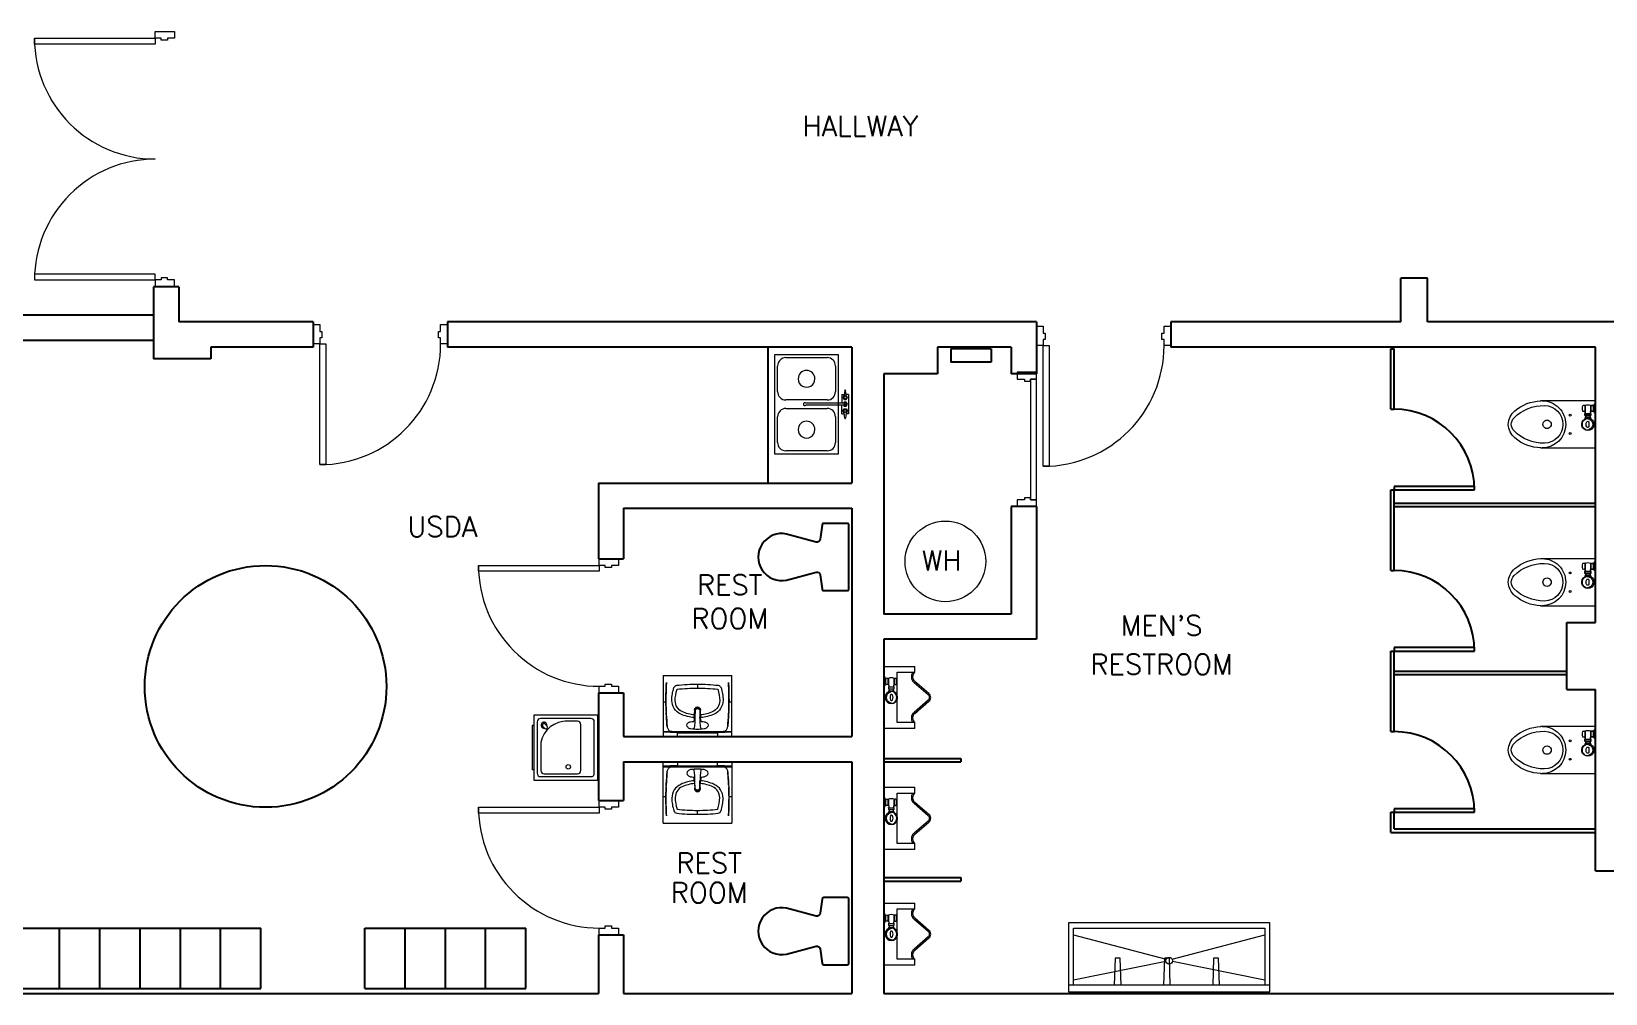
# Model space of a CAD drawing. Header units: inches. Extents: x -578 to 4567, y -980 to 6106.
# Drawn here: x 1039.1 to 1508, y 2275 to 2561.5 of the extents above; entities that cross this region are included whole.
import ezdxf
from ezdxf.enums import TextEntityAlignment as Align

# ---------------------------------------------------------------- set-up
doc = ezdxf.new("R2010")
doc.units = ezdxf.units.IN
doc.header["$LTSCALE"] = 25.4
doc.header["$MEASUREMENT"] = 0
doc.layers.get('0').update_dxf_attribs({"linetype": 'CONTINUOUS', "lineweight": 20})
for name, color, linetype in [('A-COUNTER', 4, 'CONTINUOUS'), ('A-ELEC', 6, 'CONTINUOUS'), ('A-FIXT', 4, 'CONTINUOUS'), ('A-FURN', 12, 'CONTINUOUS'), ('A-ROOMNAME', 6, 'CONTINUOUS'), ('A-TEXT', 2, 'CONTINUOUS'), ('A-TOILET COMPARTMENT', 1, 'CONTINUOUS'), ('A-WALL-CMU', 30, 'CONTINUOUS')]:
    doc.layers.add(name, color=color, linetype=linetype)
for name, color, linetype, lineweight in [('A-DOOR', 1, 'CONTINUOUS', 20), ('A-EQ', 111, 'CONTINUOUS', 20), ('A-SANR-FIXT', 4, 'CONTINUOUS', 15)]:
    doc.layers.add(name, color=color, linetype=linetype, lineweight=lineweight)
doc.styles.add('ROMANS', font='romans')

# ---------------------------------------------------------------- blocks, each defined once
blk = doc.blocks.new('DOOR')
at = {"color": 0}
for p, q in [((-1.75, 0), (-1.75, 36)), ((-1.75, 36), (0, 36)), ((0, 36), (0, 0)), ((-38, -5.75), (-38, 0)), ((-38, 0), (-36, 0)), ((-36, 0), (-36, -1.75)), ((0, 0), (-1.75, 0)), ((0, -1.75), (0, 0)), ((0, 0), (2, 0)), ((2, 0), (2, -5.75)), ((-36, -1.75), (-35.375, -1.75)), ((-36, -3.625), (-36, -5.75)), ((-35.375, -3.625), (-36, -3.625)), ((-35.375, -1.75), (-35.375, -3.625)), ((-0.625, -1.75), (0, -1.75)), ((-0.625, -3.625), (-0.625, -1.75)), ((0, -3.625), (-0.625, -3.625)), ((0, -5.75), (0, -3.625)), ((-36, -5.75), (-38, -5.75)), ((2, -5.75), (0, -5.75))]:
    blk.add_line(p, q, dxfattribs=at)
at = {"color": 0, "lineweight": 15}
blk.add_arc((0, 0), 36, 90, 180, dxfattribs=at)
blk = doc.blocks.new('Lavatory - American Standard Lucerne_PlaceHolder - 0355_012 HC-V117-x07074afp1')
at = {"color": 0}
for p, q in [((-18.25, 20.5), (-18.25, 0)), ((-18.25, 20.5), (-18.12, 20.5)), ((-18.12, 20.5), (-17.8, 20.5)), ((-17.8, 20.5), (-17.59, 20.5)), ((-17.59, 20.5), (-16.08, 20.5)), ((-16.08, 20.5), (-13.4, 20.5)), ((-13.4, 20.5), (-10.32, 20.5)), ((-13.03, 19.61), (-13.03, 19.59)), ((-10.32, 20.5), (-1.49, 20.5)), ((-10.32, 20.5), (-10.32, 19.64)), ((-1.49, 20.5), (-1.3, 20.5)), ((-1.49, 20.5), (-1.49, 17.91)), ((-1.3, 20.5), (-1.29, 20.5)), ((-1.29, 20.5), (0, 20.5)), ((-1.49, 17.91), (-1.49, 2.59)), ((0, 16.2), (-1.17, 16.2)), ((-1.17, 16.2), (-1.17, 15.72)), ((-1.17, 15.72), (-1.17, 4.78)), ((-15.62, 10.25), (-14.45, 10.25)), ((-7.91, 10.96), (-5.78, 11)), ((-7.91, 9.54), (-5.78, 9.5)), ((-5.51, 11.19), (-7.79, 11.06)), ((-7.79, 9.44), (-5.51, 9.31)), ((-1.17, 4.78), (-1.17, 4.3)), ((-18.12, 0), (-18.25, 0)), ((-17.8, 0), (-18.12, 0)), ((-17.59, 0), (-17.8, 0)), ((-16.08, 0), (-17.59, 0)), ((-13.4, 0), (-16.08, 0)), ((-10.32, 0), (-13.4, 0)), ((-13.03, 0.91), (-13.03, 0.89)), ((-10.32, 0.86), (-10.32, 0)), ((-1.49, 0), (-10.32, 0)), ((-1.49, 2.59), (-1.49, 0)), ((-1.3, 0), (-1.49, 0)), ((-1.29, 0), (-1.3, 0)), ((0, 0), (-1.29, 0)), ((-1.17, 4.3), (0, 4.3))]:
    blk.add_line(p, q, dxfattribs=at)
at = {"color": 0, "flags": 128}
for points in [[(-13.4, 19.6), (-11.86, 19.64), (-10.32, 19.64)], [(-1.17, 16.2), (-1.21, 18.4), (-1.29, 20.5)], [(-10.32, 0.86), (-11.86, 0.86), (-13.4, 0.9)], [(-1.29, 0), (-1.21, 2.1), (-1.17, 4.3)]]:
    blk.add_lwpolyline(points, dxfattribs=at)
at = {"color": 0}
for centre, radius, start, end in [((-10.92, -63.69), 83.34, 90.5769, 93.551), ((-10.92, -63.69), 83.34, 87.6975, 90.5124), ((-10.92, -63.69), 83.34, 84.5603, 87.4368), ((32.25, 10.67), 47.88, 173.093, 180.5076), ((-14.29, 16.31), 1, 108.4138, 173.093), ((-10.81, 5.88), 12, 89.9622, 108.4138), ((32.43, 10.67), 46.88, 173.093, 180.5185), ((-10.63, 5.88), 11, 89.9622, 108.4138), ((-10.81, 13.37), 4.5, 24.6243, 89.9622), ((-10.63, 13.37), 3.5, 24.6243, 89.9622), ((-17.45, 10.25), 11, 4.6197, 24.6243), ((-17.62, 10.25), 12, 4.4584, 24.6243), ((-2.62, 17.91), 1.14, 0, 14.9109), ((32.25, 9.83), 47.88, 179.4924, 186.907), ((32.43, 9.83), 46.88, 179.4815, 186.907), ((-8, 10.25), 0.875, 90, 270), ((-7.7, 10.25), 0.815, 96.6148, 263.3852), ((-7.56, 10.25), 0.798, 116.4306, 243.5694), ((-8, 10.25), 0.875, 69.8347, 90), ((-8, 10.25), 0.875, 270, 290.1653), ((-6.29, 39.9), 28.9, 271, 277.5398), ((-6.29, -19.4), 28.9, 82.4602, 89), ((-5.84, 16.91), 5.73, 273.3074, 282.067), ((-4.66, 11.43), 0.119, 277.6872, 331.3645), ((6.94, 10.25), 11.55, 169.8985, 174.4355), ((-2.66, 11.96), 1.8, 142.3214, 169.8985), ((-3.38, 12.51), 0.895, 37.6786, 142.3214), ((-4.09, 11.96), 1.8, 10.1015, 37.6786), ((-2.53, 11.5), 0.25, 277.5398, 356.5996), ((-13.69, 10.25), 11.55, 349.8985, 10.1015), ((-5.51, 11.67), 3.24, 356.5996, 1.2119), ((-10.81, 7.13), 4.5, 270.0378, 335.3757), ((-10.63, 7.13), 3.5, 270.0378, 335.3757), ((-17.45, 10.25), 11, 335.3757, 355.3803), ((-17.62, 10.25), 12, 335.3757, 355.541), ((-5.84, 3.59), 5.73, 77.933, 86.6926), ((-4.66, 9.07), 0.119, 28.6355, 82.3128), ((6.94, 10.25), 11.55, 185.5645, 190.1015), ((-2.66, 8.54), 1.8, 190.1015, 217.6786), ((-3.38, 7.99), 0.895, 217.6786, 322.3214), ((-4.09, 8.54), 1.8, 322.3214, 349.8985), ((-2.53, 9), 0.25, 3.4004, 82.4602), ((-5.51, 8.83), 3.24, 358.7884, 3.4004), ((-10.92, 84.19), 83.34, 266.449, 269.4231), ((-14.29, 4.19), 1, 186.907, 251.5862), ((-10.81, 14.62), 12, 251.5862, 270.0378), ((-10.63, 14.62), 11, 251.5862, 270.0378), ((-10.92, 84.19), 83.34, 269.4876, 272.3025), ((-10.92, 84.19), 83.34, 272.5632, 275.4397), ((-2.62, 2.59), 1.14, 345.1093, 0)]:
    blk.add_arc(centre, radius, start, end, dxfattribs=at)
for points in [[(-16.08, 19.48), (-15.64, 19.51), (-14.74, 19.56), (-13.85, 19.59), (-13.4, 19.6)], [(-10.32, 19.64), (-9.07, 19.63), (-6.6, 19.56), (-4.2, 19.38), (-3.02, 19.27)], [(-3.02, 19.27), (-2.88, 19.25), (-2.59, 19.19), (-2.19, 19.01), (-1.96, 18.84), (-1.85, 18.74)], [(-1.85, 18.74), (-1.79, 18.69), (-1.69, 18.57), (-1.58, 18.37), (-1.5, 18.14), (-1.49, 17.99), (-1.49, 17.91)], [(-13.4, 0.9), (-13.85, 0.91), (-14.74, 0.94), (-15.64, 0.99), (-16.08, 1.02)], [(-3.02, 1.23), (-4.2, 1.12), (-6.6, 0.94), (-9.07, 0.87), (-10.32, 0.86)], [(-1.85, 1.76), (-1.96, 1.66), (-2.19, 1.49), (-2.59, 1.31), (-2.88, 1.25), (-3.02, 1.23)], [(-1.49, 2.59), (-1.49, 2.51), (-1.5, 2.36), (-1.58, 2.13), (-1.69, 1.93), (-1.79, 1.81), (-1.85, 1.76)]]:
    blk.add_open_spline(points, degree=3, dxfattribs=at)
blk = doc.blocks.new('Water Closet_Wall Hung_PlaceHolder - Accessible-1461601-x07074afp1')
at = {"color": 0}
for p, q in [((-7, -16.32), (-7, 0)), ((1.65, -1.39), (1.87, -1.39)), ((1.87, -1.39), (1.65, -1.39)), ((1.87, -3.11), (1.65, -3.11)), ((1.65, -3.11), (1.87, -3.11)), ((1.87, -1.39), (2, -1.48)), ((2, -1.48), (1.87, -1.39)), ((2, -3.02), (1.87, -3.11)), ((1.87, -3.11), (2, -3.02)), ((2, -1.48), (2, -1.59)), ((2, -1.59), (2, -1.48)), ((2, -2.91), (2, -1.59)), ((2, -1.59), (2.59, -1.59)), ((2, -1.59), (2, -2.91)), ((2.59, -1.59), (2, -1.59)), ((2.59, -2.91), (2, -2.91)), ((2, -2.91), (2, -3.02)), ((2, -3.02), (2, -2.91)), ((2, -2.91), (2.59, -2.91)), ((2.59, -1.4), (2.62, -1.38)), ((2.62, -1.38), (2.59, -1.4)), ((2.59, -1.59), (2.59, -1.4)), ((2.59, -1.4), (2.59, -1.59)), ((2.59, -2.91), (2.59, -1.59)), ((2.59, -1.59), (2.59, -2.91)), ((2.59, -3.1), (2.59, -2.91)), ((2.59, -2.91), (2.59, -3.1)), ((2.62, -3.12), (2.59, -3.1)), ((2.59, -3.1), (2.62, -3.12)), ((2.62, -1.38), (3.13, -1.38)), ((3.13, -1.38), (2.62, -1.38)), ((3.13, -3.12), (2.62, -3.12)), ((2.62, -3.12), (3.13, -3.12)), ((3.13, -1.38), (3.15, -1.4)), ((3.15, -1.4), (3.13, -1.38)), ((3.15, -3.1), (3.13, -3.12)), ((3.13, -3.12), (3.15, -3.1)), ((3.15, -1.4), (3.15, -1.44)), ((3.15, -1.44), (3.15, -1.4)), ((3.15, -3.06), (3.15, -1.44)), ((3.15, -1.44), (3.15, -3.06)), ((3.15, -3.06), (3.15, -3.1)), ((3.15, -3.1), (3.15, -3.06)), ((3.24, -1.47), (3.69, -1.47)), ((3.69, -1.47), (3.24, -1.47)), ((3.69, -3.03), (3.24, -3.03)), ((3.24, -3.03), (3.69, -3.03)), ((6.08, -0.28), (3.42, -0.28)), ((6.08, -0.28), (3.42, -0.28)), ((3.76, -1.44), (3.82, -1.44)), ((3.82, -1.44), (3.76, -1.44)), ((3.84, -3.06), (3.76, -3.06)), ((3.76, -3.06), (3.84, -3.06)), ((5.67, -1.44), (3.83, -1.44)), ((5.67, -1.44), (3.83, -1.44)), ((5.67, -3.06), (3.83, -3.06)), ((3.83, -3.06), (5.66, -3.06)), ((3.85, -3.19), (3.92, -3.19)), ((3.92, -3.19), (3.85, -3.19)), ((3.92, -3.19), (3.9, -3.12)), ((3.9, -3.12), (3.92, -3.19)), ((3.91, -0.69), (4.03, -0.63)), ((4.03, -0.63), (3.91, -0.69)), ((3.91, -1.35), (3.91, -0.69)), ((3.91, -0.69), (3.91, -1.35)), ((5.58, -1.34), (3.91, -1.34)), ((3.91, -1.34), (5.58, -1.34)), ((5.58, -3.19), (3.92, -3.19)), ((5.58, -3.19), (3.92, -3.19)), ((4.06, -0.44), (3.96, -0.44)), ((3.96, -0.44), (4.06, -0.44)), ((4.03, -0.63), (4.06, -0.63)), ((4.06, -0.63), (4.03, -0.63)), ((5.44, -0.44), (4.06, -0.44)), ((4.06, -0.63), (4.06, -0.44)), ((4.06, -0.44), (5.44, -0.44)), ((4.06, -0.44), (4.06, -0.63)), ((5.44, -0.63), (4.06, -0.63)), ((4.06, -0.63), (5.44, -0.63)), ((5.54, -0.44), (5.44, -0.44)), ((5.44, -0.44), (5.44, -0.63)), ((5.44, -0.63), (5.44, -0.44)), ((5.44, -0.44), (5.54, -0.44)), ((5.44, -0.63), (5.47, -0.63)), ((5.47, -0.63), (5.44, -0.63)), ((5.47, -0.63), (5.58, -0.69)), ((5.58, -0.69), (5.47, -0.63)), ((5.58, -0.69), (5.58, -1.34)), ((5.58, -1.34), (5.58, -0.69)), ((5.58, -3.19), (5.65, -3.19)), ((5.65, -3.19), (5.58, -3.19)), ((7, 0), (7, -16.32))]:
    blk.add_line(p, q, dxfattribs=at)
for centre, radius, start, end in [((0, -2.25), 1.86, 27.5308, 332.4692), ((0, -2.25), 1.86, 27.5308, 332.4692), ((-0.59, -2.54), 1.15, 141.5499, 198.4501), ((-0.59, -2.54), 1.15, 141.5499, 198.4501), ((0, -1.95), 1.93, 209.6175, 330.3825), ((0, -1.95), 1.93, 209.6175, 330.3825), ((0, -2.31), 1.56, 17.733, 162.2665), ((0, -2.31), 1.56, 17.733, 162.2665), ((-0.63, -2.33), 0.281, 167.1519, 237.098), ((-0.63, -2.33), 0.281, 167.1519, 237.098), ((0.15, -2.51), 1.08, 158.3829, 167.1519), ((0.15, -2.51), 1.08, 158.3829, 167.1519), ((-0.67, -2.18), 0.194, 98.1973, 158.3829), ((-0.67, -2.18), 0.194, 98.1973, 158.3829), ((0, -1.36), 1.44, 237.098, 302.902), ((0, -1.36), 1.44, 237.098, 302.902), ((0, -6.86), 4.92, 81.8133, 98.1973), ((0, -6.86), 4.92, 81.8133, 98.1973), ((0.63, -2.33), 0.281, 302.902, 12.8481), ((0.63, -2.33), 0.281, 302.902, 12.8481), ((-0.15, -2.51), 1.08, 12.8481, 21.6171), ((-0.15, -2.51), 1.08, 12.8481, 21.6171), ((0.59, -2.54), 1.15, 341.5499, 38.4493), ((0.59, -2.54), 1.15, 341.5499, 38.4493), ((-0.01, -2.25), 1.87, 332.6231, 27.3769), ((-0.01, -2.25), 1.87, 332.6231, 27.3769), ((3.24, -1.34), 0.127, 228.7489, 269.5746), ((3.24, -1.34), 0.127, 228.7489, 269.5746), ((3.24, -3.16), 0.127, 90.4254, 131.2511), ((3.24, -3.16), 0.127, 90.4254, 131.2511), ((4.18, 0), 0.81, 179.7564, 199.7261), ((4.18, 0), 0.81, 179.7564, 199.7261), ((3.96, 0.53), 0.973, 236.3254, 269.6746), ((3.96, 0.53), 0.973, 236.3254, 269.6746), ((3.69, -1.38), 0.0928, 272.3472, 319.6528), ((3.69, -1.38), 0.0928, 272.3472, 319.6528), ((3.69, -3.12), 0.0928, 41.2055, 87.6528), ((3.69, -3.12), 0.0928, 41.2055, 87.6528), ((5.28, -3.51), 1.46, 167.2115, 182.7287), ((5.28, -3.51), 1.46, 167.2115, 182.7287), ((3.82, -1.35), 0.0924, 270, 360), ((3.82, -1.35), 0.0924, 270, 360), ((4.04, -3.57), 0.223, 182.7287, 254.9337), ((4.04, -3.57), 0.223, 182.7287, 254.9337), ((3.78, -3.17), 0.127, 24.1518, 61.8482), ((3.78, -3.17), 0.127, 24.1518, 61.8482), ((4.75, -0.93), 2.96, 254.9337, 285.1079), ((4.75, -0.93), 2.96, 254.9337, 285.1079), ((5.46, -3.57), 0.22, 285.1079, 357.1795), ((5.46, -3.57), 0.22, 285.1079, 357.1795), ((5.54, 0.53), 0.973, 270.3254, 303.6746), ((5.54, 0.53), 0.973, 270.3254, 303.6746), ((5.68, -1.34), 0.0952, 180.6669, 263.0107), ((5.68, -1.34), 0.0952, 180.6669, 263.0107), ((5.79, -3.24), 0.218, 123.0015, 166.6392), ((5.79, -3.24), 0.218, 123.0015, 166.6392), ((4.22, -3.51), 1.46, 357.1795, 12.7885), ((4.22, -3.51), 1.46, 357.1795, 12.7885), ((3.56, -2.25), 2.26, 339.0908, 21.1001), ((3.56, -2.25), 2.26, 339.0908, 21.1001), ((5.32, 0), 0.81, 340.2739, 0.2436), ((5.32, 0), 0.81, 340.2739, 0.2436), ((0, -15.87), 7.01, 90, 180), ((-2.75, -7.5), 0.28, 360, 180), ((-2.75, -7.5), 0.28, 180, 360), ((0, -15.87), 7.01, 360, 90), ((2.75, -7.5), 0.28, 0, 180), ((2.75, -7.5), 0.28, 180, 0), ((0, -15.28), 5.61, 0.9172, 179.0828), ((5.63, -15.87), 12.64, 182.0147, 220), ((6.91, -15.39), 12.52, 179.0828, 224.9172), ((-6.91, -15.39), 12.52, 315.0828, 0.9172), ((-5.63, -15.87), 12.64, 320, 357.9853), ((0.26, -20.38), 5.62, 220, 267.3987), ((0.09, -22.19), 2.9, 224.9172, 268.1773), ((-0.26, -20.38), 5.62, 272.6013, 320), ((-0.09, -22.19), 2.9, 271.8227, 315.0828)]:
    blk.add_arc(centre, radius, start, end, dxfattribs=at)
for major_axis in [(1.25, 0), (-1.25, 0)]:
    blk.add_ellipse((0, -14.42), major_axis=major_axis, ratio=0.986011, start_param=1.570796, end_param=4.712389, dxfattribs=at)
blk.add_open_spline([(0.84, -2.08), (0.83, -2.07), (0.8, -2.03), (0.74, -1.99), (0.7, -1.99)], degree=3, dxfattribs=at)
blk.add_open_spline([(0.84, -2.08), (0.83, -2.07), (0.8, -2.03), (0.74, -1.99), (0.7, -1.99)], degree=3, dxfattribs=at)
blk = doc.blocks.new('Stellar Urinal - Standard-494484-x07074afp1')
at = {"color": 0}
for p, q in [((-9.25, 4.75), (-13.47, 1.13)), ((-9.25, 9.25), (-9.25, 7.5)), ((-9.25, 9.25), (-8.83, 9.25)), ((-9.25, 7.5), (-8.83, 7.5)), ((-8.83, 9.25), (-7.36, 9.25)), ((-8.83, 7.5), (-7.36, 7.5)), ((-7.36, 9.25), (-5.39, 9.25)), ((-7.36, 7.5), (-5.39, 7.5)), ((-5.39, 9.25), (0, 9.25)), ((-5.39, 7.5), (-4, 7.5)), ((-4, 7.5), (-4, 0.59)), ((-13.23, 0.84), (-9.01, 4.46)), ((-13.47, -1.13), (-9.25, -4.75)), ((-9.01, -4.46), (-13.23, -0.84)), ((-4, -0.62), (-4, -7.5)), ((-3.19, -3.92), (-3.19, -3.85)), ((-3.12, -3.9), (-3.19, -3.92)), ((-3.19, -5.58), (-3.19, -3.92)), ((-3.1, -2.59), (-3.12, -2.62)), ((-3.12, -2.62), (-3.12, -3.13)), ((-3.12, -3.13), (-3.1, -3.15)), ((-3.11, -1.65), (-3.11, -1.87)), ((-3.11, -1.87), (-3.02, -2)), ((-2.91, -2.59), (-3.1, -2.59)), ((-3.1, -3.15), (-3.06, -3.15)), ((-1.44, -3.15), (-3.06, -3.15)), ((-3.06, -3.76), (-3.06, -3.84)), ((-3.06, -3.83), (-3.06, -5.66)), ((-3.03, -3.24), (-3.03, -3.69)), ((-3.02, -2), (-2.91, -2)), ((-1.59, -2), (-2.91, -2)), ((-2.91, -2), (-2.91, -2.59)), ((-1.59, -2.59), (-2.91, -2.59)), ((-1.59, -2.59), (-1.59, -2)), ((-1.59, -2), (-1.48, -2)), ((-1.4, -2.59), (-1.59, -2.59)), ((-1.48, -2), (-1.39, -1.87)), ((-1.47, -3.69), (-1.47, -3.24)), ((-1.44, -3.15), (-1.4, -3.15)), ((-1.44, -3.82), (-1.44, -3.76)), ((-1.44, -5.67), (-1.44, -3.83)), ((-1.38, -2.62), (-1.4, -2.59)), ((-1.4, -3.15), (-1.38, -3.13)), ((-1.39, -1.87), (-1.39, -1.65)), ((-1.38, -3.13), (-1.38, -2.62)), ((-0.69, -3.92), (-1.35, -3.92)), ((-1.34, -3.92), (-1.34, -5.59)), ((-0.62, -4.03), (-0.69, -3.92)), ((-0.62, -4.06), (-0.62, -4.03)), ((-0.62, -4.06), (-0.62, -5.44)), ((-0.44, -4.06), (-0.62, -4.06)), ((-0.44, -3.96), (-0.44, -4.06)), ((-0.44, -4.06), (-0.44, -5.44)), ((-0.28, -6.08), (-0.28, -3.42)), ((0, -6.13), (0, -3.38)), ((-9.25, -7.5), (-9.25, -9.25)), ((-8.83, -7.5), (-9.25, -7.5)), ((-8.83, -9.25), (-9.25, -9.25)), ((-7.36, -7.5), (-8.83, -7.5)), ((-7.36, -9.25), (-8.83, -9.25)), ((-5.39, -7.5), (-7.36, -7.5)), ((-5.39, -9.25), (-7.36, -9.25)), ((-4, -7.5), (-5.39, -7.5)), ((0, -9.25), (-5.39, -9.25)), ((-3.19, -5.65), (-3.19, -5.58)), ((-1.34, -5.59), (-0.69, -5.59)), ((-0.69, -5.59), (-0.62, -5.47)), ((-0.62, -5.47), (-0.62, -5.44)), ((-0.62, -5.44), (-0.44, -5.44)), ((-0.44, -5.44), (-0.44, -5.54))]:
    blk.add_line(p, q, dxfattribs=at)
blk.add_line((0, 9.25), (0, -9.25))
for centre, radius, start, end in [((-10.38, 6.12), 1.78, 309.5333, 50.4667), ((-10.38, 6.12), 2.16, 309.6384, 39.5849), ((-12.55, 0), 1.45, 129.2057, 230.7943), ((-12.55, 0), 1.08, 128.967, 231.033), ((-2.25, 0), 1.86, 297.5308, 242.4692), ((-1.95, 0), 1.93, 119.6175, 240.3825), ((-2.54, 0.59), 1.15, 51.5499, 108.4501), ((-1.36, 0), 1.44, 147.098, 212.902), ((-2.33, 0.63), 0.281, 77.1519, 147.098), ((-2.51, -0.15), 1.08, 68.3829, 77.1519), ((-2.18, 0.67), 0.194, 8.1973, 68.3829), ((-6.86, 0), 4.92, 351.8133, 8.1973), ((-2.31, 0), 1.56, 287.733, 72.2665), ((-10.38, -6.13), 2.16, 320.4151, 50.3616), ((-0.93, -4.75), 2.96, 164.9337, 195.1079), ((-3.57, -4.04), 0.223, 92.7287, 164.9337), ((-3.51, -5.28), 1.46, 77.2115, 92.7287), ((-3.17, -3.78), 0.127, 294.1518, 331.8482), ((-2.25, 0.01), 1.87, 242.6231, 297.3769), ((-3.16, -3.24), 0.127, 0.4254, 41.2511), ((-3.12, -3.69), 0.0928, 311.2055, 357.6528), ((-2.54, -0.59), 1.15, 251.5499, 308.4493), ((-2.33, -0.63), 0.281, 212.902, 282.8481), ((-2.51, 0.15), 1.08, 282.8481, 291.6171), ((-1.34, -3.24), 0.127, 138.7489, 179.5746), ((-1.38, -3.69), 0.0928, 182.3472, 229.6528), ((-1.35, -3.82), 0.0924, 180, 270), ((0.53, -3.96), 0.973, 146.3254, 179.6746), ((0, -4.18), 0.81, 89.7564, 109.7261), ((-10.38, -6.13), 1.78, 309.5333, 50.4667), ((-3.57, -5.46), 0.22, 195.1079, 267.1795), ((-3.51, -4.22), 1.46, 267.1795, 282.7885), ((-3.24, -5.79), 0.218, 33.0015, 76.6392), ((-2.25, -3.56), 2.26, 249.0908, 291.1001), ((-1.34, -5.68), 0.0952, 90.6669, 173.0107), ((0.53, -5.54), 0.973, 180.3254, 213.6746), ((0, -5.32), 0.81, 250.2739, 270.2436)]:
    blk.add_arc(centre, radius, start, end, dxfattribs=at)
blk.add_open_spline([(-2.08, -0.84), (-2.07, -0.83), (-2.03, -0.8), (-1.99, -0.74), (-1.99, -0.7)], degree=3, dxfattribs=at)
blk = doc.blocks.new("SINK 5'")
at = {"color": 0}
for p, q in [((20.5, 60), (0, 60)), ((0, 60), (0, 0)), ((2, 0), (2, 60)), ((2, 58.5), (19, 58.5)), ((9.02, 30.97), (3.5, 58.5)), ((17, 58.5), (9.71, 30.89)), ((19, 58.5), (19, 1.5)), ((20.5, 0), (20.5, 60)), ((10, 46.08), (2, 46.33)), ((2, 44.33), (10, 44.58)), ((10, 44.58), (10, 46.08)), ((10, 31.42), (2, 31.67)), ((2, 29.67), (10, 29.92)), ((3.5, 1.5), (9.02, 29.03)), ((9.71, 29.11), (17, 1.5)), ((10, 29.92), (10, 31.42)), ((10, 16.75), (2, 17)), ((2, 15), (10, 15.25)), ((10, 15.25), (10, 16.75)), ((0, 0), (20.5, 0)), ((19, 1.5), (2, 1.5))]:
    blk.add_line(p, q, dxfattribs=at)
blk.add_circle((9.27, 30), 1, dxfattribs=at)
blk = doc.blocks.new('DOOR 72')
at = {"color": 0}
for p, q in [((-5.75, 2), (-5.75, 0)), ((0, 2), (-5.75, 2)), ((0, 0), (0, 2)), ((0, 0), (0, -1.75)), ((36, 0), (0, 0)), ((36, -1.75), (36, 0)), ((-5.75, 0), (-3.625, 0)), ((-3.625, 0), (-3.625, -0.625)), ((-3.625, -0.625), (-1.75, -0.625)), ((-1.75, 0), (0, 0)), ((-1.75, -0.625), (-1.75, 0)), ((0, -1.75), (36, -1.75)), ((0, -72), (0, -70.25)), ((0, -70.25), (36, -70.25)), ((36, -70.25), (36, -72)), ((-5.75, -72), (-3.625, -72)), ((-5.75, -74), (-5.75, -72)), ((0, -74), (-5.75, -74)), ((-3.625, -71.375), (-1.75, -71.375)), ((-3.625, -72), (-3.625, -71.375)), ((-1.75, -71.375), (-1.75, -72)), ((-1.75, -72), (0, -72)), ((36, -72), (0, -72)), ((0, -72), (0, -74))]:
    blk.add_line(p, q, dxfattribs=at)
at = {"color": 0, "lineweight": 15}
for centre, start, end in [((0, 0), 270, 0), ((0, -72), 0, 90)]:
    blk.add_arc(centre, 36, start, end, dxfattribs=at)
blk = doc.blocks.new('qf_advance_ta_2 pan_sink_cat - qf_advance_ta_2 pan_sink_cat-9953817-ENL FLP 00_-00_ 1ST FLOOR UNIT 1')
at = {"color": 0}
for p, q in [((-14.57, 0), (-14.57, -19)), ((14.93, 0), (-14.57, 0)), ((-2.38, 2.25), (-3.94, 2.13)), ((-3.94, 1.87), (-2.38, 1.75)), ((-2.69, 3), (-2.69, 2.23)), ((-2.69, 3), (3.06, 3)), ((-2.69, 1), (-2.69, 1.77)), ((-2.69, 1), (-0.13, 1)), ((-1.82, 2.69), (-2.44, 2.33)), ((-2.44, 2.33), (-2.44, 2.25)), ((-2.44, 1.67), (-2.44, 1.75)), ((-2.44, 1.67), (-1.82, 1.31)), ((-1.19, 2.33), (-1.82, 2.69)), ((-1.82, 1.31), (-1.19, 1.67)), ((-1.19, 1.67), (-1.19, 2.33)), ((0.18, 2.69), (-0.44, 2.33)), ((-0.44, 2.33), (-0.44, 1.67)), ((-0.44, 1.67), (-0.13, 1.49)), ((-0.13, 2), (-0.13, -9.69)), ((0.81, 2.33), (0.18, 2.69)), ((0.5, 2), (0.5, -9.69)), ((0.5, 1.49), (0.81, 1.67)), ((3.06, 1), (0.5, 1)), ((0.81, 1.67), (0.81, 2.33)), ((1.56, 2.33), (2.19, 2.69)), ((1.56, 1.67), (1.56, 2.33)), ((2.19, 1.31), (1.56, 1.67)), ((2.19, 2.69), (2.81, 2.33)), ((2.81, 1.67), (2.19, 1.31)), ((2.75, 2.25), (4.31, 2.13)), ((4.31, 1.87), (2.75, 1.75)), ((2.81, 2.33), (2.81, 2.25)), ((2.81, 1.67), (2.81, 1.75)), ((3.06, 3), (3.06, 2.23)), ((3.06, 1), (3.06, 1.77)), ((14.93, -19), (14.93, 0)), ((-13.69, -15.63), (-13.69, -3.38)), ((-11.19, -0.88), (-3.57, -0.88)), ((-1.07, -3.38), (-1.07, -15.63)), ((1.43, -15.63), (1.43, -3.38)), ((3.93, -0.88), (11.56, -0.88)), ((14.06, -3.38), (14.06, -15.63)), ((-3.57, -18.13), (-11.19, -18.13)), ((11.56, -18.13), (3.93, -18.13)), ((-14.57, -19), (14.93, -19))]:
    blk.add_line(p, q, dxfattribs=at)
for centre, radius, start, end in [((-3.94, 2), 0.125, 90, 270), ((-2.26, 2.74), 0.5, 256.6314, 292.5165), ((-2.26, 1.26), 0.5, 67.4835, 103.3686), ((-1.82, 2), 0.5, 0, 151.7719), ((-1.82, 2), 0.5, 208.2281, 0), ((-1.82, 2), 0.375, 360, 180), ((-1.82, 2), 0.375, 180, 360), ((0.18, 2), 0.313, 90, 270), ((0.18, 2), 0.313, 270, 90), ((2.19, 2), 0.5, 28.2281, 180), ((2.19, 2), 0.5, 180, 331.7719), ((2.19, 2), 0.375, 0, 180), ((2.19, 2), 0.375, 180, 0), ((2.63, 2.74), 0.5, 247.4835, 283.3686), ((2.63, 1.26), 0.5, 76.6314, 112.5165), ((4.31, 2), 0.125, 270, 90), ((-11.19, -3.38), 2.5, 90, 180), ((-3.57, -3.38), 2.5, 360, 90), ((3.93, -3.38), 2.5, 90, 180), ((11.56, -3.38), 2.5, 360, 90), ((-7.38, -9.5), 2.5, 90, 270), ((-7.38, -9.5), 2.5, 270, 90), ((7.75, -9.5), 2.5, 90, 270), ((7.75, -9.5), 2.5, 270, 90), ((0.18, -10), 0.437, 135.5847, 270), ((0.18, -10), 0.438, 270, 44.4153), ((-11.19, -15.63), 2.5, 180, 270), ((-3.57, -15.63), 2.5, 270, 0), ((3.93, -15.63), 2.5, 180, 270), ((11.56, -15.63), 2.5, 270, 0)]:
    blk.add_arc(centre, radius, start, end, dxfattribs=at)
blk = doc.blocks.new('HCEWC')
at = {"color": 0}
for p, q in [((0, 9.67), (0, -9.67)), ((19.01, 9.67), (0, 9.67)), ((19.01, -9.67), (19.01, 9.67)), ((1, 7.67), (1, -7.67)), ((17.01, 8.67), (2, 8.67)), ((5.03, 6.83), (5.03, -6.83)), ((15.92, 7.83), (6.03, 7.83)), ((16.92, -1.5), (16.92, 6.83)), ((18.01, -7.67), (18.01, 7.67)), ((19.01, 6.61), (19.51, 6.61)), ((19.51, -6.61), (19.51, 6.61)), ((2, -8.67), (17.01, -8.67)), ((6.03, -7.83), (9.68, -7.83)), ((15.04, -5.71), (15.04, -5.71)), ((15.64, -7.01), (15.04, -6.41)), ((16.35, -6.3), (15.75, -5.71)), ((19.01, -6.61), (19.51, -6.61)), ((0, -9.67), (19.01, -9.67))]:
    blk.add_line(p, q, dxfattribs=at)
blk.add_circle((8.76, 5.74), 0.657, dxfattribs=at)
for centre, radius, start, end in [((2, 7.67), 1, 90, 180), ((6.03, 6.83), 1, 90, 180), ((15.92, 6.83), 1, 0, 90), ((17.01, 7.67), 1, 0, 90), ((9.3, -0.08), 7.75, 267.1986, 349.4581), ((2, -7.67), 1, 180, 270), ((6.03, -6.83), 1, 180, 270), ((15.4, -6.06), 0.5, 135, 225), ((15.4, -6.06), 0.5, 45, 135), ((15.99, -6.66), 0.863, 170.427, 99.573), ((15.98, -6.64), 0.5, 226.8137, 49.9462), ((17.01, -7.67), 1, 270, 0)]:
    blk.add_arc(centre, radius, start, end, dxfattribs=at)
blk = doc.blocks.new('LOCKERS 3')
at = {"color": 0}
for p, q in [((0, 0), (0, 18)), ((0, 18), (36, 18)), ((12, 0), (12, 18)), ((24, 0), (24, 18)), ((36, 0), (36, 18)), ((0, 0), (36, 0))]:
    blk.add_line(p, q, dxfattribs=at)

msp = doc.modelspace()

# ---------------------------------------------------------------- linework, layer by layer
at = {"layer": 'A-COUNTER'}
msp.add_line((1258.5, 2467.5), (1258.5, 2427), dxfattribs=at)
at = {"layer": 'A-DOOR'}
for p, q in [((1332.75, 2460), (1332.75, 2458)), ((1338.5, 2460), (1332.75, 2460)), ((1332.75, 2458), (1334.875, 2458)), ((1334.875, 2458), (1334.875, 2457.375)), ((1334.875, 2457.375), (1336.75, 2457.375)), ((1338.5, 2458), (1336.75, 2458)), ((1336.75, 2458), (1336.75, 2422)), ((1336.75, 2458), (1338.5, 2458)), ((1336.75, 2457.375), (1336.75, 2458)), ((1338.5, 2458), (1338.5, 2460)), ((1338.5, 2422), (1338.5, 2458)), ((1332.75, 2422), (1332.75, 2420)), ((1334.875, 2422), (1332.75, 2422)), ((1332.75, 2420), (1338.5, 2420)), ((1334.875, 2422.625), (1334.875, 2422)), ((1336.75, 2422.625), (1334.875, 2422.625)), ((1336.75, 2422), (1336.75, 2422.625)), ((1336.75, 2422), (1338.5, 2422)), ((1338.5, 2422), (1336.75, 2422)), ((1338.5, 2420), (1338.5, 2422))]:
    msp.add_line(p, q, dxfattribs=at)
at = {"layer": 'A-ELEC'}
for p, q in [((1313, 2467), (1313, 2463)), ((1325, 2467), (1313, 2467)), ((1325, 2467), (1325, 2463)), ((1325, 2463), (1313, 2463))]:
    msp.add_line(p, q, dxfattribs=at)
at = {"layer": 'A-EQ'}
msp.add_circle((1311.354743, 2403.68249), 12, dxfattribs=at)
at = {"layer": 'A-FIXT', "lineweight": -3, "flags": 128}
for points in [[(1275.113272, 2414.978401, 0.4142135624), (1274.613272, 2414.478401), (1274.09915, 2410.291285, -0.4350330408), (1272.901153, 2409.451168), (1264.066325, 2411.825929, 1.2344679231), (1264.066325, 2398.130874), (1272.901153, 2400.505634, -0.4350330408), (1274.09915, 2399.665517), (1274.613272, 2395.478401, 0.4142135624), (1275.113272, 2394.978401), (1282.113272, 2394.978401, 0.4142135624), (1282.613272, 2395.478401), (1282.613272, 2414.478401, 0.4142135624), (1282.113272, 2414.978401)], [(1275.113272, 2303.571082, 0.4142135624), (1274.613272, 2303.071082), (1274.09915, 2298.883966, -0.4350330408), (1272.901153, 2298.043849), (1264.066325, 2300.41861, 1.2344679231), (1264.066325, 2286.723554), (1272.901153, 2289.098315, -0.4350330408), (1274.09915, 2288.258198), (1274.613272, 2284.071082, 0.4142135624), (1275.113272, 2283.571082), (1282.113272, 2283.571082, 0.4142135624), (1282.613272, 2284.071082), (1282.613272, 2303.071082, 0.4142135624), (1282.113272, 2303.571082)]]:
    msp.add_lwpolyline(points, format="xyb", close=True, dxfattribs=at)
at = {"layer": 'A-FURN'}
for p, q in [((1095.468511, 2276.5), (1095.468511, 2294.5)), ((1095.468511, 2294.5), (1107.468511, 2294.5)), ((1107.468511, 2276.5), (1107.468511, 2294.5)), ((1174.39982, 2276.5), (1174.39982, 2294.5)), ((1174.39982, 2294.5), (1186.39982, 2294.5)), ((1186.39982, 2276.5), (1186.39982, 2294.5)), ((1095.468511, 2276.5), (1107.468511, 2276.5)), ((1174.39982, 2276.5), (1186.39982, 2276.5))]:
    msp.add_line(p, q, dxfattribs=at)
msp.add_circle((1108.846983, 2366.450691), 36, dxfattribs=at)
at = {"layer": 'A-TOILET COMPARTMENT'}
for p, q in [((1444, 2449), (1444, 2467)), ((1444, 2467), (1445, 2467)), ((1445, 2449), (1445, 2467)), ((1444, 2449), (1445, 2449)), ((1444, 2401), (1444, 2425)), ((1444, 2425), (1445, 2425)), ((1469, 2426), (1445, 2426)), ((1445, 2426), (1445, 2425)), ((1445, 2401), (1445, 2425)), ((1445, 2425), (1469, 2425)), ((1469, 2425), (1469, 2426)), ((1445, 2421), (1505, 2421)), ((1445, 2420), (1505, 2420)), ((1444, 2401), (1445, 2401)), ((1469, 2378), (1445, 2378)), ((1445, 2378), (1445, 2377)), ((1469, 2377), (1469, 2378)), ((1444, 2353), (1444, 2377)), ((1444, 2377), (1445, 2377)), ((1445, 2353), (1445, 2377)), ((1445, 2377), (1469, 2377)), ((1445, 2371), (1496.5, 2371)), ((1445, 2370), (1496.5, 2370)), ((1444, 2353), (1445, 2353)), ((1293, 2345), (1316, 2345)), ((1316, 2345), (1316, 2344)), ((1293, 2344), (1316, 2344)), ((1444, 2323), (1444, 2329)), ((1444, 2329), (1445, 2329)), ((1469, 2330), (1445, 2330)), ((1445, 2330), (1445, 2329)), ((1445, 2324), (1445, 2329)), ((1445, 2329), (1469, 2329)), ((1469, 2329), (1469, 2330)), ((1444, 2323), (1505, 2323)), ((1445, 2324), (1505, 2324)), ((1293, 2309.5), (1316, 2309.5)), ((1293, 2308.5), (1316, 2308.5)), ((1316, 2309.5), (1316, 2308.5))]:
    msp.add_line(p, q, dxfattribs=at)
for centre in [(1445, 2425), (1445, 2377), (1445, 2329)]:
    msp.add_arc(centre, 24, 0, 90, dxfattribs=at)
at = {"layer": 'A-WALL-CMU'}
for p, q in [((1083, 2485.5), (1075.5, 2485.5)), ((1075.5, 2485.5), (1075.5, 2464)), ((1083, 2485.5), (1083, 2475)), ((1455, 2488), (1447, 2488)), ((1447, 2475), (1447, 2488)), ((1455, 2475), (1455, 2488)), ((1075.5, 2477), (895.499703, 2477.154142)), ((1123, 2475), (1083, 2475)), ((1123, 2475), (1123, 2467.5)), ((1338.5, 2475), (1163, 2475)), ((1163, 2475), (1163, 2467.5)), ((1338.5, 2475), (1338.5, 2459.5)), ((1447, 2475), (1378.5, 2475)), ((1378.5, 2475), (1378.5, 2467.5)), ((1634, 2475), (1455, 2475)), ((1075.5, 2469.5), (1011, 2469.5)), ((1123, 2467.5), (1092.5, 2467.5)), ((1092.5, 2467.5), (1092.5, 2464)), ((1283.5, 2467.5), (1163, 2467.5)), ((1283.5, 2467.5), (1283.5, 2427)), ((1331, 2467.5), (1309, 2467.5)), ((1309, 2467.5), (1309, 2459.5)), ((1331, 2467.5), (1331, 2459.5)), ((1505, 2467.5), (1378.5, 2467.5)), ((1505, 2385.5), (1505, 2467.5)), ((1092.5, 2464), (1075.5, 2464)), ((1293, 2459.5), (1293, 2388)), ((1309, 2459.5), (1293, 2459.5)), ((1338.5, 2459.5), (1331, 2459.5)), ((1208, 2427), (1208, 2404.5)), ((1208, 2427), (1283.5, 2427)), ((1215.5, 2419.5), (1215.5, 2404.5)), ((1215.5, 2419.5), (1283.5, 2419.5)), ((1283.5, 2419.5), (1283.5, 2351.5)), ((1338.5, 2420), (1331, 2420)), ((1331, 2420), (1331, 2388)), ((1338.5, 2420), (1338.5, 2380.5)), ((1208, 2404.5), (1215.5, 2404.5)), ((1331, 2388), (1293, 2388)), ((1496.5, 2365.5), (1496.5, 2385.5)), ((1496.5, 2385.5), (1505, 2385.5)), ((1338.5, 2380.5), (1293, 2380.5)), ((1293, 2380.5), (1293, 2275)), ((1208, 2364.5), (1215.5, 2364.5)), ((1208, 2364.5), (1208, 2332.5)), ((1215.5, 2364.5), (1215.5, 2351.5)), ((1496.5, 2365.5), (1505, 2365.5)), ((1505, 2311.5), (1505, 2365.5)), ((1215.5, 2351.5), (1283.5, 2351.5)), ((1215.5, 2344), (1215.5, 2332.5)), ((1215.5, 2344), (1283.5, 2344)), ((1283.5, 2344), (1283.5, 2275)), ((1208, 2332.5), (1215.5, 2332.5)), ((1505, 2311.5), (1511, 2311.5)), ((1208, 2292.5), (1215.5, 2292.5)), ((1208, 2292.5), (1208, 2275)), ((1215.5, 2292.5), (1215.5, 2275)), ((1011, 2275), (1208, 2275)), ((1215.5, 2275), (1283.5, 2275)), ((1293, 2275), (1614, 2275))]:
    msp.add_line(p, q, dxfattribs=at)

# ---------------------------------------------------------------- block references
at = {"layer": 'A-DOOR'}
for name, p, rotation in [('DOOR 72', (1076, 2487.5), 180), ('DOOR', (1125, 2468.5), 180), ('DOOR', (1340.5, 2468), 180), ('DOOR', (1208.25, 2402.5), 89.99999999999999), ('DOOR', (1208.25, 2330.5), 89.99999999999999)]:
    msp.add_blockref(name, p, dxfattribs=dict(at, rotation=rotation))
at = {"layer": 'A-FURN'}
for p in [(1023.468511, 2276.5), (1059.468511, 2276.5), (1138.39982, 2276.5)]:
    msp.add_blockref('LOCKERS 3', p, dxfattribs=at)
at = {"layer": 'A-SANR-FIXT'}
for name, p, rotation in [('qf_advance_ta_2 pan_sink_cat - qf_advance_ta_2 pan_sink_cat-9953817-ENL FLP 00_-00_ 1ST FLOOR UNIT 1', (1279.5, 2450.684275), 270), ('Stellar Urinal - Standard-494484-x07074afp1', (1293, 2363.180969), 180), ('HCEWC', (1207.776739, 2348.251886), 180), ('Lavatory - American Standard Lucerne_PlaceHolder - 0355_012 HC-V117-x07074afp1', (1247.75, 2344), 89.99999999998646), ('Stellar Urinal - Standard-494484-x07074afp1', (1293, 2327.180969), 180), ('Stellar Urinal - Standard-494484-x07074afp1', (1293, 2292.680969), 180), ("SINK 5'", (1408, 2275.5), 89.99999999999999)]:
    msp.add_blockref(name, p, dxfattribs=dict(at, rotation=rotation))
at = {"layer": 'A-SANR-FIXT', "xscale": -1}
for name, p, rotation in [('Water Closet_Wall Hung_PlaceHolder - Accessible-1461601-x07074afp1', (1505, 2444.5), 270.0000000000016), ('Water Closet_Wall Hung_PlaceHolder - Accessible-1461601-x07074afp1', (1505, 2397.5), 270.0000000000016), ('Lavatory - American Standard Lucerne_PlaceHolder - 0355_012 HC-V117-x07074afp1', (1247.75, 2351.5), 89.99999999998649), ('Water Closet_Wall Hung_PlaceHolder - Accessible-1461601-x07074afp1', (1505, 2347.5), 270.0000000000016)]:
    msp.add_blockref(name, p, dxfattribs=dict(at, rotation=rotation))

# ---------------------------------------------------------------- texts
at = {"layer": 'A-ROOMNAME', "style": 'ROMANS'}
for s, p in [('HALLWAY', (1286.03239, 2530.352711)), ('REST', (1247.110635, 2393.703164)), ('ROOM', (1247.110635, 2383.656819)), ('REST', (1240.969329, 2310.860961)), ('ROOM', (1240.969329, 2302.036601))]:
    msp.add_text(s, height=6, dxfattribs=at).set_placement(p, align=Align.CENTER)
msp.add_text('USDA', height=6, dxfattribs=at).set_placement((1161.500423, 2414.025731), align=Align.MIDDLE)
for s, p in [("MEN'S", (1375.75083, 2384.594898)), ('RESTROOM', (1375.75083, 2373.017411))]:
    msp.add_text(s, height=6, dxfattribs=at).set_placement(p, align=Align.MIDDLE_CENTER)
at = {"layer": 'A-TEXT', "style": 'ROMANS'}
msp.add_text('WH', height=6, dxfattribs=at).set_placement((1310.204169, 2403.970901), align=Align.MIDDLE)

doc.saveas('drawing.dxf')
